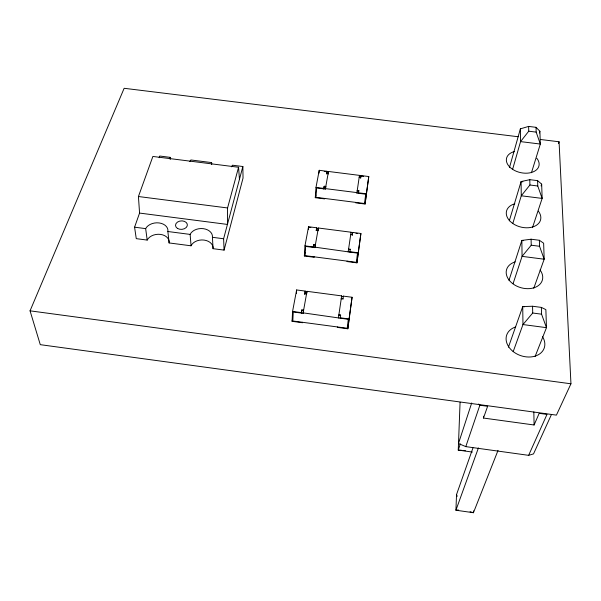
<?xml version="1.0" encoding="UTF-8"?>
<svg xmlns="http://www.w3.org/2000/svg" width="601" height="601" viewBox="0 0 601 601"><rect width="100%" height="100%" fill="white"/><g stroke="black" fill="none" stroke-linecap="round" stroke-linejoin="round"><path stroke-width="0.9" d="M139.567 213.077L138.433 196.519L152.879 156.448L238.574 167.266L227.569 207.961L227.433 224.428L139.567 213.077L134.579 227.186L136.262 238.65L147.192 240.077A11.374 8.219 -5.3 0 1 160.467 234.398A11.374 8.219 -5.3 0 1 169.099 242.939L191.05 245.801A11.336 8.301 -2.9 0 1 204.092 240.077A11.336 8.301 -2.9 0 1 213.055 248.679L224.075 250.114L243.037 178.054L242.857 166.522L232.429 165.207A10.675 7.235 -0.7 0 1 231.362 166.815M471.695 402.97L458.473 443.5L465.798 446.626L528.632 455.34L546.993 414.397L539.18 413.33L534.101 424.99L483.482 418.048L483.52 416.192M473.49 510.865L473.445 512.713L455.926 510.226L456.535 494.548L472.979 447.865M460.073 402.234L458.255 450.104L472.371 452.065M302.551 322.294L302.528 322.729L292.094 321.332L292.567 311.453L296.624 289.952L305.27 291.087L304.76 294.182L305.27 291.087M296.443 293.573L296.624 289.952M314.233 256.837L314.195 257.281L304.354 255.996L304.955 245.869L308.561 226.742L316.719 227.794L316.261 230.611L316.719 227.794M301.867 309.891L301.349 313.068L301.867 309.891L303.625 310.124L303.107 313.309L293.25 311.994L292.815 320.994L347.205 328.259L348.31 319.326L303.137 312.858L306.998 291.32L341.653 295.895L341.608 296.338L343.336 296.571L343.389 296.12L352.073 297.27L347.851 328.785L337.379 327.38L337.424 326.952M303.107 313.309L303.137 312.858M308.388 229.522L308.561 226.742M306.495 294.415L306.998 291.32M324.653 198.428L324.615 198.878L315.292 197.691L315.991 187.422L319.221 170.308L326.952 171.277L326.531 173.854L326.952 171.277M313.699 244.517L313.226 247.402L313.699 244.517L315.352 244.727L315.322 245.185L313.669 244.968M319.026 173.118L319.221 170.308M314.916 247.161L357.505 253.149L356.363 262.321L305.038 255.643L305.586 246.41L314.886 247.62L318.357 228.004L351.067 232.219L351.014 232.677L352.652 232.887L352.704 232.429L360.9 233.488L356.964 262.855L347.085 261.563L347.13 261.119M317.899 230.822L318.357 228.004M324.24 186.242L323.811 188.879L324.24 186.242L325.81 186.438L325.381 189.075L316.584 187.963L315.946 197.323L364.529 203.506L365.701 194.191L356.866 193.071L356.919 192.605L325.419 188.616L325.381 189.075M326.568 173.388L328.116 173.584L328.078 174.05L328.492 171.473L359.466 175.372L359.413 175.83L363.635 176.363M341.21 299.005L341.263 298.554L342.998 298.787M340.624 315.044L340.572 315.487L338.814 315.255L338.859 314.811L340.624 315.044L340.174 318.245L340.219 317.801L349.068 318.981L347.851 328.785M350.24 249.25L350.188 249.708L348.527 249.49L348.58 249.039L350.24 249.25L349.835 252.15L349.887 251.699L358.226 252.781L360.9 233.488M355.792 202.394L355.739 202.845L365.1 204.032L368.774 176.544L361.021 175.567L360.653 178.151L360.705 177.693L359.15 177.498M358.82 190.622L358.759 191.08L357.189 190.885L357.242 190.419L358.82 190.622L358.444 193.267L358.496 192.808L366.385 193.807L368.774 176.544M360.961 176.025L361.021 175.567M356.964 262.855L358.226 252.781M365.1 204.032L366.385 193.807M349.068 318.981L352.073 297.27M342.953 299.23L343.389 296.12M352.704 232.429L352.306 235.254L352.359 234.803L350.714 234.593M338.401 318.004L341.653 295.895M348.167 251.939L351.067 232.219M356.866 193.071L359.466 175.372M325.419 188.616L328.492 171.473M314.886 247.62L315.179 245.997M292.094 321.332L292.432 319.544M304.354 255.996L305.038 252.367M315.292 197.691L315.803 194.994M224.075 250.114L223.617 238.755L242.857 166.522M509.46 167.536L520.383 128.854L528.632 126.413L536.032 127.322L539.893 131.251L540.322 144.052L531.457 172.735M512.578 169.452L520.556 141.611L520.383 128.854M509.302 220.792L521.082 181.57L529.797 179.669L537.61 180.646L541.666 184.146L542.14 198.413L532.471 227.666M539.345 133.046L539.893 131.251M512.856 223.324L521.27 195.783L521.082 181.57L522.847 181.795M508.979 280.344L521.856 240.43L531.096 239.213L539.375 240.272L543.642 243.217L544.175 259.211L533.786 288.225M541.088 185.927L541.666 184.146M558.487 143.541L559.065 141.776L540.442 139.485M460.298 443.899L458.255 450.104L461.493 450.262M513.066 283.687L522.066 256.357L521.856 240.43L523.621 240.655M465.798 446.626L479.861 405.224L478.636 404.015M483.482 418.048L487.621 406.284L479.861 405.224M508.423 347.198L522.727 306.578L532.561 306.247L541.366 307.396L545.866 309.62L546.474 327.665L535.123 356.431M159.145 157.717L159.738 156.035L170.091 157.342L170.263 159.13M478.419 447.933L455.926 510.226L458.48 509.986M513.179 351.66L522.968 324.555L532.711 313.016L532.561 306.247M498.026 450.419L473.445 512.713L470.065 511.729M559.065 141.776L570.95 383.791L556.421 415.133L40.282 344.666L30.05 310.83L124.144 88.287L518.092 136.735M551.387 414.667L533.523 453.905L528.632 455.34M528.632 126.413L528.737 131.206L520.556 141.611L540.322 144.052L536.175 132.115L536.032 127.322M529.797 179.669L529.917 185.01L521.27 195.783L542.14 198.413L537.767 185.994L537.61 180.646M531.096 239.213L531.231 245.208L522.066 256.357L544.175 259.211L539.555 246.275L539.375 240.272M528.737 131.206L536.175 132.115M529.917 185.01L537.767 185.994M324.247 171.405L326.027 171.631M326.914 171.743L328.454 171.939M211.605 162.586L211.695 164.358A10.675 7.235 -0.7 0 1 211.605 162.586L190.825 159.964A10.698 7.174 -2.6 0 1 189.691 161.549M324.202 186.701L325.772 186.903M315.991 187.422L323.849 188.413M531.231 245.208L539.555 246.275M138.433 196.519L227.569 207.961M309.184 227.291L310.852 227.501M316.689 228.252L318.32 228.463M356.002 233.316L357.678 233.534M316.299 230.153L317.929 230.363M304.955 245.869L313.256 246.943M134.579 227.186L145.66 228.628A11.539 8.249 -5.1 0 1 159.13 222.941A11.539 8.249 -5.1 0 1 167.874 231.513L190.134 234.405A11.494 8.331 -2.7 0 1 203.356 228.665A11.494 8.331 -2.7 0 1 212.438 237.305L223.617 238.755M524.5 306.81L522.727 306.578L522.968 324.555L546.474 327.665L541.561 314.18L541.366 307.396M532.711 313.016L541.561 314.18M305.24 291.538L306.968 291.77M304.79 293.739L306.525 293.964M301.845 310.334L303.603 310.567M292.567 311.453L301.371 312.625M30.05 310.83L570.95 383.791M463.078 450.412L465.407 450.735M456.535 494.548L457.233 496.261M145.66 228.628L147.192 240.077M167.874 231.513L169.099 242.939M190.134 234.405L191.05 245.801M238.574 167.266L239.446 179.316M212.438 237.305L213.055 248.679M533.831 411.918L534.101 424.99M536.791 158.243A16.648 10.78 13 0 1 531.164 172.555A16.648 10.78 13 0 1 508.626 165.786A16.648 10.78 13 0 1 514.471 151.535M538.346 211.124A17.587 11.945 14.4 0 1 532.441 227.05A17.587 11.945 14.4 0 1 508.679 219.62A17.587 11.945 14.4 0 1 514.832 203.769M540.081 269.992A18.646 13.305 16.4 0 1 533.861 287.819A18.646 13.305 16.4 0 1 508.739 279.63A18.646 13.305 16.4 0 1 515.23 261.886M542.56 336.748A19.856 14.897 19.2 0 1 534.83 356.213A19.856 14.897 19.2 0 1 508.619 346.657A19.856 14.897 19.2 0 1 515.673 326.944M170.121 159.077A10.698 7.174 -2.6 0 1 170.091 157.342M177.438 228.395A5.942 4.252 -3.6 0 0 187.242 225.863A5.942 4.252 -3.6 0 0 179.646 221.13A5.942 4.252 -3.6 0 0 177.438 228.395"/></g></svg>
